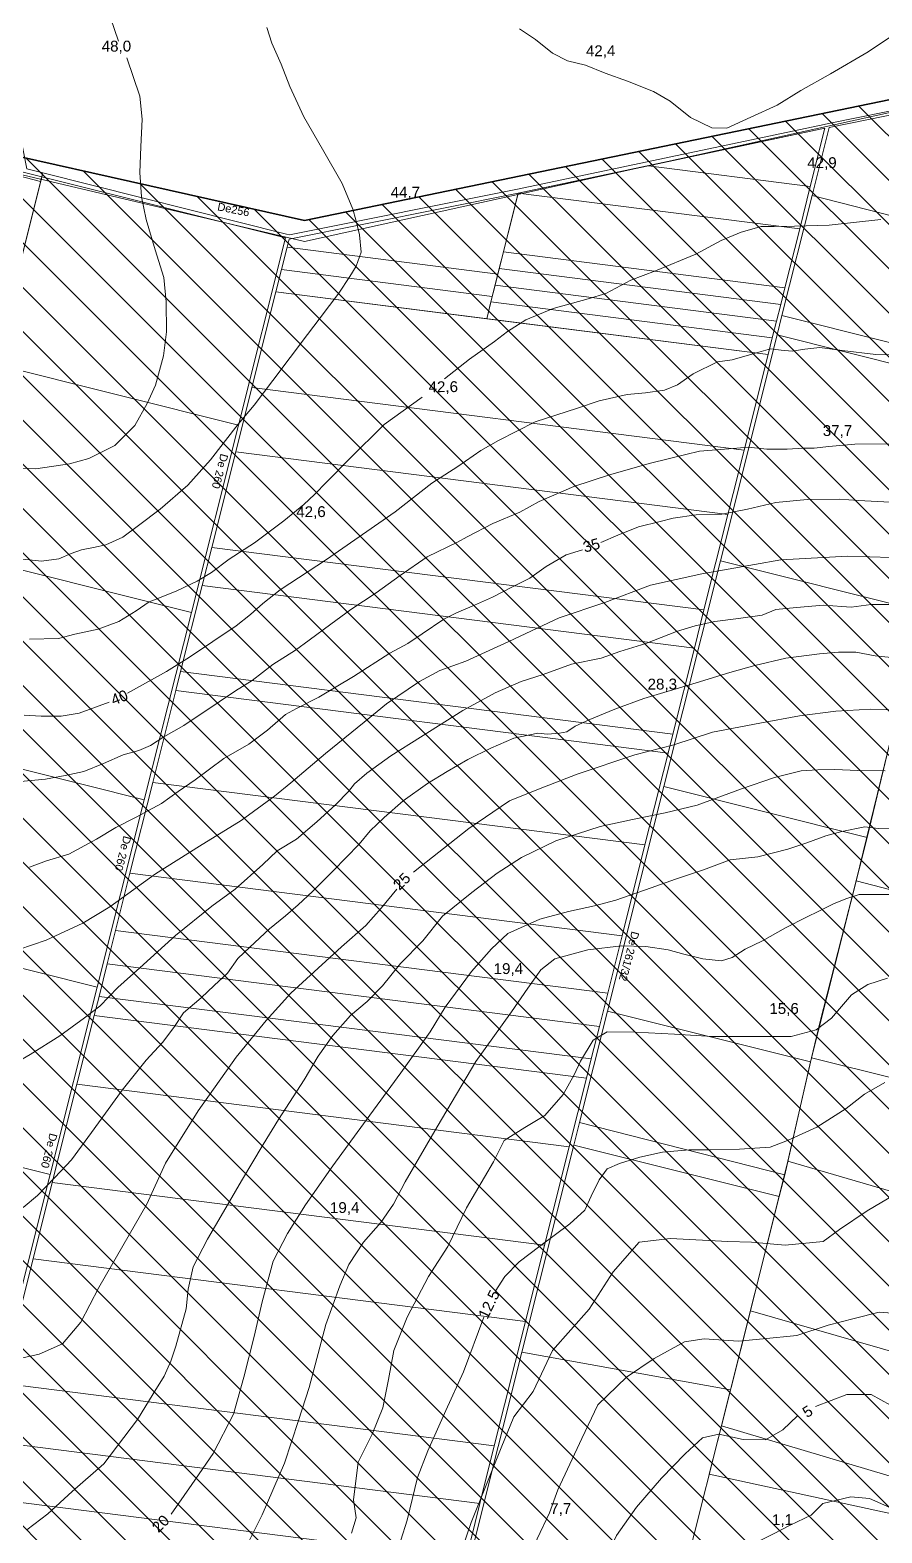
# Model space of a CAD drawing. Header units: metres. Extents: x 783184 to 1587399, y 282652 to 580595.
# Drawn here: x 786935 to 787800, y 286769 to 288295 of the extents above; entities that cross this region are included whole.
import ezdxf

# ---------------------------------------------------------------- set-up
doc = ezdxf.new("R2010")
doc.units = ezdxf.units.M
doc.header["$LTSCALE"] = 0.5
doc.layers.add('cote de nivel', color=1, linetype='CONTINUOUS', lineweight=211)
for name, color, linetype in [('curbe  de nivelI', 7, 'CONTINUOUS'), ('natura 2000', 7, 'CONTINUOUS'), ('proprietati extravilan', 7, 'CONTINUOUS'), ('strazi', 7, 'CONTINUOUS')]:
    doc.layers.add(name, color=color, linetype=linetype)
doc.styles.add('arial', font='arial.ttf')
doc.styles.get("Standard").update_dxf_attribs({"font": 'arial.ttf'})

msp = doc.modelspace()

# ---------------------------------------------------------------- hatches: boundary and pattern name
at = {"layer": 'natura 2000', "lineweight": 25}
h = msp.add_hatch(dxfattribs=at)
h.set_pattern_fill('ANSI31', color=102, scale=10, angle=270, style=0)
h.set_pattern_definition([(315, (-16318.97, 0), (22.4506403, 22.4506403), [])])
h.paths.add_polyline_path([(787971.43976, 288224.93342), (787870.92594, 288237.44902), (787213.7892, 288101.85379), (786745.7958, 288206.64708), (786668.5349, 288218.38109), (786498.29379, 288265.38152), (786271.2923, 288323.04197), (786109.98482, 288008.90651), (786011.07464, 287649.67488), (784573.20977, 287759.96478), (783793.2636, 287674.8226), (783780.5041, 287539.58085), (783769.1915, 287420.7999), (783768.915, 287417.899), (783780.65865, 287417.08065), (784006.42075, 287399.88895), (784362.46725, 287372.79145), (784558.6099, 287357.8604), (784574.4166, 287314.6681), (784602.445, 287324.9255), (784608.837, 287292.78015), (784608.84, 287292.78), (784608.8385, 287292.77485), (784592.87005, 287235.34995), (784580.298, 287223.97965), (784537.63005, 287185.39), (784483.5, 287003.05), (784483.5044, 287002.6695), (784485.3, 286847.16), (784484.345, 286785.385), (784484.30705, 286782.92885), (784483.50035, 286730.74895), (784484.498, 286730.646), (784554.7285, 286727.893), (784624.959, 286725.14), (784607.348, 286536.688), (784594.68615, 286401.19575), (784630.1358, 286397.88295), (784732.8065, 286395.36555), (784881.1041, 286396.043), (785013.64045, 286398.0754), (785223.25535, 286397.2804), (785233.0977, 286397.2431), (785200.69495, 286316.8048), (785196.46505, 286306.30425), (785193.71015, 286296.7813), (785191.49905, 286284.20395), (785189.896, 286275.08545), (785195.1148, 286222.43885), (785216.92325, 286002.43975), (785226.00625, 285976.94425), (785237.41215, 285703.27295), (785215.48915, 285617.32065), (785213.1045, 285607.9712), (785213.62695, 285590.8152), (785219.04425, 285561.0071), (785224.6066, 285541.89315), (785228.0891, 285520.21455), (785228.66955, 285497.37455), (785225.9609, 285482.85765), (785217.2546, 285450.72685), (785208.7093, 285416.6519), (785256.1124, 285441.0508), (785305.5644, 285475.9564), (785345.4739, 285511.5708), (785379.334, 285544.5834), (785390.613, 285563.9601), (785403.5704, 285577.788), (785410.82955, 285575.2514), (785414.84, 285573.85), (785407.86, 285549.01), (785388.38, 285456.01), (785388.79, 285403.76), (785387.57, 285378.24), (785371.76, 285320.73), (785378.59, 285277.93), (785378.58445, 285277.8797), (785378.3169, 285275.45), (785374.13, 285237.43), (785364.02515, 285226.0708), (785361.16, 285222.85), (785318.61, 285165.73), (785250.92, 285102.55), (785218.20625, 285061.69895), (785211.12, 285052.85), (785200.18, 285017.21), (785195.72, 284956.45), (785205.04, 284911.08), (785231.39, 284849.51), (785267.46, 284830.88), (785310.6246, 284829.19255), (785323.48, 284828.69), (785361.17, 284827.47), (785383.88495, 284821.41885), (785388.16, 284820.28), (785396.89935, 284820.41775), (785406.548, 284820.56985), (785408.46, 284820.6), (785415.70655, 284824.73285), (785417.49, 284825.75), (785418.9786, 284826.5143), (785419.67885, 284826.8738), (785429.41, 284831.87), (785436.82, 284841.53), (785435.86, 284851.84), (785438.11, 284861.18), (785446.39, 284882.62), (785452.23, 284892.36), (785451.78, 284898.3), (785455.43, 284903.1), (785460.02, 284901.2), (785474.44, 284914.21), (785509.33, 284968.6), (785528.4, 284993.71), (785569.75, 285021.14), (785611.64, 285052.79), (785635.72, 285080.8), (785667.93, 285124.66), (785703.07, 285188.14), (785717.25, 285229.34), (785726.81, 285264.28), (785733.41, 285299.87), (785737.37, 285329.54), (785742.01, 285340.32), (785772.19, 285490.5), (785776.91, 285515.4), (785792.98, 285550.42), (785811.6, 285578.99), (785828.12, 285590.78), (785847.01, 285597.86), (785862.74, 285605.72), (785879.26, 285618.3), (785893.16, 285635.34), (785931.19, 285678.58), (785956.78083, 285703.42513), (785956.78083, 285728.90117), (785956.3378, 285755.94243), (785956.3378, 285782.30233), (785956.3378, 285808.97887), (785956.3378, 285835.46943), (785956.3378, 285861.50708), (785956.3378, 285914.69261), (785956.3378, 285940.92265), (785956.3378, 285968.12263), (785956.3378, 285994.48253), (785956.3378, 286020.92018), (785956.3378, 286047.80193), (785963.27309, 286067.28888), (785974.08936, 286082.32491), (785987.60423, 286095.56781), (786001.01528, 286108.70898), (786027.81541, 286134.96979), (786054.71665, 286161.32969), (786067.51777, 286174.84878), (786107.77153, 286214.21061), (786121.23046, 286227.37132), (786134.67762, 286240.32304), (786161.083, 286266.80456), (786174.31856, 286280.0783), (786187.84949, 286293.12759), (786214.40554, 286319.63177), (786224.95285, 286335.71719), (786231.02291, 286356.15679), (786237.11644, 286376.67542), (786248.21808, 286392.16558), (786259.15727, 286407.65014), (786277.77382, 286415.59803), (786301.12343, 286418.65695), (786322.03268, 286424.44291), (786340.3871, 286432.47818), (786357.52504, 286441.83528), (786374.40824, 286451.62125), (786389.37901, 286463.18597), (786403.27913, 286475.28215), (786427.11977, 286477.94908), (786474.44846, 286457.50181), (786524.02923, 286434.19361), (786706.25735, 286278.36607), (786742.29058, 286268.9264), (786766.19398, 286271.53321), (786798.71988, 286265.50837), (786823.53519, 286267.44264), (786841.52227, 286276.05746), (786859.36906, 286284.49112), (786872.63232, 286297.67347), (786884.45572, 286312.62977), (786894.31195, 286329.16478), (786904.03403, 286346.26342), (786913.5149, 286362.93783), (786927.81559, 286375.33193), (786941.95753, 286387.58843), (786957.92419, 286398.57433), (786975.21451, 286407.14226), (787010.90028, 286424.82576), (787046.11241, 286442.27456), (787081.81891, 286459.96834), (787098.49351, 286469.84809), (787113.98669, 286480.87093), (787129.95983, 286491.67653), (787145.49362, 286502.61119), (787161.26924, 286513.26609), (787177.72048, 286522.90135), (787197.49261, 286530.02359), (787240.97615, 286538.60395), (787285.92171, 286546.79151), (787305.52514, 286550.69377), (787330.7805, 286555.51135), (787350.31266, 286559.2372), (787416.66402, 286576.06845), (787436.82011, 286582.17986), (787454.33278, 286591.20912), (787470.33914, 286601.9578), (787481.51931, 286616.74638), (787489.93775, 286635.57301), (787498.15968, 286653.96017), (787510.66978, 286667.71246), (787526.85744, 286678.1364), (787546.57937, 286683.3561), (787610.39065, 286700.2447), (787631.22236, 286705.75812), (787649.37374, 286714.38417), (787662.00567, 286728.22704), (787682.9223, 286733.97774), (787706.82755, 286736.07874), (787732.42739, 286737.22583), (787759.12743, 286736.78575), (787791.70686, 286731.06151), (787826.29374, 286723.00708), (787848.917, 286726.97654), (787871.495, 286730.93806), (787895.49624, 286733.27313), (787943.61131, 286738.37132), (787967.69562, 286740.78174), (787993.35049, 286741.62293), (788016.23711, 286745.34126), (788038.96278, 286749.03344), (788044.75727, 286769.87912), (788064.47956, 286802.39051), (788074.53822, 286819.5889), (788084.15385, 286836.57005), (788093.20462, 286854.19408), (788100.63586, 286871.92265), (788114.84694, 286912.07458), (788121.66939, 286931.35073), (788128.68591, 286951.17517), (788137.48931, 286969.09499), (788148.82723, 286983.94227), (788161.31334, 286997.96471), (788175.32052, 287010.43203), (788189.8095, 287022.49615), (788205.96177, 287032.58543), (788238.3399, 287053.49711), (788254.55899, 287063.97234), (788270.44863, 287074.23479), (788302.81393, 287095.13818), (788335.17185, 287115.7554), (788351.26312, 287126.28365), (788382.16458, 287148.18744), (788396.86215, 287160.14093), (788423.3427, 287184.51357), (788461.23833, 287218.36213), (788508.4655, 287260.54567), (788536.65892, 287285.61979), (788578.13036, 287323.11876), (788609.15167, 287355.91481), (788641.9103, 287390.78685), (788691.41169, 287443.48179), (788742.76374, 287497.64556), (788763.39694, 287520.10218), (788821.52637, 287583.36866), (788847.57663, 287610.50772), (788859.58648, 287625.11131), (788868.85138, 287642.63835), (788876.44383, 287661.67802), (788881.41132, 287683.01026), (788886.25144, 287704.84832), (788888.78411, 287729.13127), (788881.18611, 287763.14728), (788867.95292, 287803.00873), (788854.82758, 287842.4931), (788841.75815, 287881.80931), (788844.99438, 287905.23388), (788850.66493, 287926.33753), (788861.83486, 287967.90784), (788868.796, 287986.79039), (788881.22857, 288001.2016), (788894.04054, 288011.2727), (788912.89056, 288022.18274), (788963.11557, 288051.25206), (788981.64049, 288060.41576), (789001.90114, 288065.66247), (789044.22543, 288076.62278), (789117.57115, 288082.8336), (789139.35354, 288088.32217), (789155.20484, 288098.81675), (789167.97153, 288112.68528), (789189.38841, 288143.82113), (789200.38113, 288159.68163), (789209.74941, 288176.70286), (789215.69895, 288194.34774), (789241.70121, 288276.75168), (789259.43824, 288331.20955), (789266.84965, 288348.10568), (789293.9974, 288409.99567), (789334.69908, 288502.78517), (789343.0373, 288521.07855), (789345.47951, 288544.65769), (789343.94736, 288573.11858), (789340.92367, 288602.59511), (789334.69169, 288635.23477), (789300.7204, 288722.12047), (789282.62625, 288765.99378), (789266.12887, 288809.0695), (789257.61158, 288842.26627), (789242.44514, 288960.85696), (789248.39, 288981.24), (789249.84, 289022.44), (789258.51, 289043.39), (789288.16, 289086.03), (789324.63, 289131.46), (789338.05, 289159.74), (789338.78, 289187.2), (789338.78, 289215.8), (789346.01, 289235.31), (789348.9, 289272.17), (789349.62, 289325.64), (789353.96, 289379.12), (789365.53, 289410.2), (789384.33, 289451.39), (789411.26, 289495.94), (789426.56, 289530.45), (789438.93, 289570.99), (789447.67, 289608.22), (789451.12, 289633.35), (789453.96, 289652), (789458.41, 289674.33), (789467.61, 289673.16), (789468.38, 289676.19), (789472.25, 289681.02), (789483.63, 289690.82), (789487.89, 289696.87), (789488.25, 289702.94), (789482.17, 289706.6), (789473.31, 289707.12), (789463.92, 289707.15), (789460.79, 289710.88), (789460.26, 289717.51), (789461.44, 289720.77), (789470.72, 289723.65), (789471.06, 289724.51), (789473.75, 289725.78), (789482.58, 289726.68), (789488.95, 289726.49), (789496.75, 289722.19), (789500.8, 289719.25), (789505.65, 289718.41), (789515.64, 289720.83), (789516.63, 289720.7), (789534.84, 289735.95), (789543.72, 289750.86), (789540.73, 289755.73), (789535.24, 289755.66), (789535.48, 289754.66), (789522.63, 289747.46), (789492.61, 289742.46), (789469.3, 289741.52), (789462.82, 289743.79), (789460.6, 289755.95), (789450.84, 289764.24), (789448.8, 289774.39), (789439.25, 289779.43), (789430.34, 289795), (789396.71, 289809.2), (789376.52, 289825.47), (789372.34, 289833.53), (789355.21, 289822.2), (789320.69, 289828.18), (789296.6, 289846.08), (789293.93, 289856.98), (789292.43, 289869.42), (789276.19, 289876.29), (789263.78, 289895.05), (789235.96, 289913.44), (789219.8, 289924.31), (789203.69, 289932.82), (789186.46, 289936.91), (789175.08, 289941.15), (789173.81, 289942.9), (789160.91, 289937.4), (789141.66, 289936.99), (789126.26, 289936.57), (789109.68, 289939.8), (789094.84, 289943.2), (789084.64, 289945.82), (789066.27, 289954.56), (789050.77, 289965.72), (789041.68, 289975.98), (789036.07, 289979.91), (789029.88, 289976.69), (789020.18, 289957.13), (789007.67, 289953.41), (788900.7, 289945.68), (788859.56, 289956.44), (788830.83, 289994.37), (788793.71, 290126.62), (788790.4, 290164.02), (788800.11, 290196.77), (788805.04, 290221.59), (788839, 290276.8), (788859.23, 290289.33), (788914.71, 290308.84), (788973.8, 290331.43), (789000.75, 290362.64), (789064.26, 290397.54), (789095.38, 290406.98), (789132.87, 290417.78), (789138.77, 290419.11), (789183.55, 290449.82), (789232.56, 290499.74), (789268.53, 290536.85), (789306.84, 290565.04), (789369.51, 290588.01), (789431.29, 290603.77), (789530.64, 290550.26), (789597.65, 290543.65), (789650.72, 290553.8), (789700.08, 290579.99), (789754.65, 290609.82), (789831.65, 290647.92), (789854.07, 290659.01), (789966.07, 290708.13), (789960.43, 290754.62), (789960.252, 290756.0861), (789730.27013, 290676.47043), (789635.76216, 290643.04491), (789539.67632, 290611.93699), (789482.13147, 290617.67015), (789416.60672, 290655.49288), (789371.40425, 290664.30841), (789305.64115, 290645.53751), (789226.38223, 290578.42344), (789150.94005, 290519.68364), (789049.11963, 290431.03086), (788949.89844, 290381.90644), (788843.68474, 290325.43199), (788766.42921, 290229.51185), (788757.06076, 290219.51855), (788756.46884, 290206.50765), (788735.1377, 290120.46199), (788784.89914, 289956.90062), (788795.18124, 289944.49775), (788795.92956, 289941.87846), (788804.2548, 289933.55322), (788863.72574, 289861.8179), (789135.24938, 289791.03919), (789203.63213, 289767.83208), (789152.75162, 289506.01901), (789066.6784, 289341.85856), (789020.74981, 289236.32196), (789053.31392, 288671.30223), (789043.5697, 288545.96977), (789113.16993, 288345.16866), (789096.35912, 288232.00216), (788999.37787, 288137.70606), (788906.84108, 288099.87546), (788715.85576, 288135.97036), (788454.15005, 288166.93943)])

# ---------------------------------------------------------------- linework, layer by layer
at = {"layer": 'curbe  de nivelI', "color": 21, "lineweight": 5}
for points in [[(786549.50516, 288506.88041), (786573.12316, 288500.55303), (786604.04581, 288498.36279), (786725.94415, 288504.40867), (786772.44978, 288505.62546), (786827.36368, 288507.78696), (786912.82691, 288508.76039), (786928.89695, 288504.37989), (786948.61924, 288491.9685), (786972.72424, 288477.85355), (786995.22831, 288459.03623), (787009.35043, 288437.37712), (787013.97668, 288419.85513), (787011.78528, 288404.28003), (787004.72424, 288380.91736), (787000.58499, 288366.31572), (787002.5329, 288350.25389), (787012.81393, 288319.4227), (787024.9882, 288283.892)], [(787830.50774, 288310.93989), (787808.63917, 288288.15866), (787785.98616, 288273.06436), (787747.81163, 288250.84214), (787717.60756, 288233.65139), (787693.58183, 288218.89007), (787666.73377, 288206.73077), (787642.40273, 288195.41003), (787627.30072, 288195.8293), (787605.4867, 288206.31146), (787584.93119, 288223.08294), (787568.00228, 288232.80614), (787541.57375, 288243.2883), (787518.92074, 288251.25476), (787499.20422, 288259.6405), (787480.7462, 288263.83337), (787465.64414, 288271.7998), (787448.44464, 288285.63627), (787432.08412, 288296.5377)], [(787175.55299, 288297.75078), (787180.66141, 288281.86591), (787190.1215, 288260.49706), (787199.01396, 288237.99354), (787213.24012, 288207.08325), (787232.16023, 288174.36804), (787252.06677, 288139.26233), (787263.04048, 288113.3549), (787266.06772, 288102.38681), (787269.85176, 288087.25839), (787271.55457, 288069.67161), (787266.4499, 288055.39355), (787260.01705, 288044.99279), (787248.66497, 288028.16241), (787229.93399, 288003.01141), (787216.8791, 287985.99195), (787181.64766, 287939.49095), (787162.72749, 287914.33995), (787146.64537, 287895.05122), (787118.60406, 287858.84173), (787095.33228, 287833.12341), (787067.4539, 287808.8439), (787045.31731, 287792.20264), (787029.61362, 287780.47811), (787012.14888, 287772.50132), (786999.85081, 287769.66473), (786987.55267, 287767.58458), (786976.9574, 287763.61335), (786964.65933, 287758.31841), (786947.06352, 287756.04917), (786918.41726, 287759.07506)], [(787033.51015, 288266.85671), (787046.90185, 288228.16235), (787049.11189, 288204.66462), (787047.65097, 288176.43473), (787046.67705, 288150.39512), (787048.3814, 288125.81566), (787053.25115, 288102.93973), (787062.2851, 288071.86811), (787071.29404, 288043.88158), (787073.48545, 288019.30213), (787073.97673, 287988.76534), (787070.81146, 287964.42925), (787062.77644, 287934.73924), (787054.25449, 287916.00043), (787041.81362, 287893.69723), (787021.36089, 287873.49827), (786995.06449, 287860.11342), (786975.34225, 287854.75946), (786941.39255, 287849.82893), (786918.26142, 287850.80239)], [(787798.80565, 288102.8647), (787746.225, 288097.13237), (787711.33049, 288096.09898), (787690.39381, 288095.84067), (787677.46993, 288095.84067), (787657.05013, 288089.89869), (787636.6304, 288081.37328), (787611.12826, 288067.61645), (787570.03029, 288050.56562), (787545.21642, 288041.26515), (787519.88561, 288027.83114), (787501.79216, 288022.40587), (787466.1222, 288012.33041), (787438.38692, 288000.87399), (787419.77652, 287989.2484), (787406.59414, 287978.91457), (787381.26333, 287961.08868), (787355.93246, 287940.93768)], [(787813.04705, 287965.40704), (787793.63494, 287965.73958), (787759.69542, 287969.73045), (787737.06909, 287972.72359), (787721.76301, 287971.06072), (787708.78614, 287969.0653), (787697.8057, 287970.06302), (787686.82527, 287971.39329), (787670.18827, 287966.7373), (787647.78995, 287960.39905), (787633.14934, 287958.40359), (787608.1938, 287946.09847), (787592.55502, 287935.12366), (787579.24539, 287929.46995), (787559.94648, 287926.80938), (787541.20395, 287925.08556), (787512.92099, 287918.76673), (787490.96012, 287911.1176), (787448.03661, 287897.48221), (787410.76966, 287878.52565), (787392.7201, 287868.47565), (787369.42831, 287852.1797), (787343.14179, 287835.21856), (787305.81202, 287806.19526), (787236.2693, 287757.6399), (787189.24601, 287726.94096), (787171.61078, 287712.97296), (787158.96661, 287701.66557), (787144.65881, 287690.35815), (787097.3501, 287658.35539), (787073.72555, 287644.05485), (787034.1294, 287621.77261)], [(787333.34996, 287922.36819), (787294.87703, 287894.67266), (787259.10744, 287859.5779), (787236.66488, 287836.46012), (787224.0696, 287823.64237), (787213.07731, 287813.57127), (787193.08889, 287796.84407), (787163.30256, 287774.57547), (787137.30992, 287757.83317), (787119.63956, 287744.49809), (787104.91039, 287735.54962), (787084.40508, 287725.7352), (787065.05497, 287717.94137), (787056.39076, 287714.76609), (787043.10565, 287705.529), (787025.43196, 287694.79991), (787004.34903, 287687.00608), (786980.95565, 287681.81021), (786964.40088, 287677.48029), (786934.65373, 287676.6143)], [(787817.924, 287875.00528), (787772.48406, 287874.75708), (787746.16361, 287872.52346), (787731.26526, 287870.53805), (787720.33979, 287870.53805), (787703.61484, 287869.54596), (787683.25375, 287869.54596), (787664.38253, 287871.77958), (787644.51803, 287870.0423), (787614.72134, 287867.56052), (787600.99486, 287864.29861), (787564.99053, 287855.61235), (787523.52347, 287843.69973), (787487.20174, 287831.73141), (787451.94231, 287816.5925), (787432.32619, 287805.67259), (787405.16264, 287794.20558), (787379.0905, 287780.55572), (787369.29962, 287775.26689), (787338.26139, 287760.37611), (787310.94772, 287741.51448), (787286.61376, 287723.64558), (787260.78994, 287707.01756), (787240.67718, 287692.12683), (787218.57798, 287675.74697), (787204.85352, 287665.47773), (787181.7611, 287651.08333), (787160.90338, 287634.70347), (787144.0186, 287624.27997), (787127.13381, 287613.11189), (787091.30307, 287588.95909), (787071.19031, 287577.54284), (787057.53344, 287568.85658), (787045.61481, 287563.89298), (787029.72319, 287559.17758), (787009.80372, 287550.43099), (786989.93928, 287542.48927), (786971.068, 287538.27021), (786951.11507, 287534.7522), (786925.53957, 287532.27042)], [(787808.30397, 287815.93306), (787776.2487, 287817.52176), (787756.6446, 287818.84565), (787724.05946, 287818.58086), (787692.14181, 287815.38732), (787663.5305, 287808.76782), (787637.56835, 287803.73702), (787611.34127, 287802.94267), (787588.02834, 287799.76532), (787574.93386, 287796.2511), (787552.94554, 287790.9555), (787532.01683, 287782.2178), (787514.53215, 287774.80395)], [(787495.98773, 287767.39011), (787479.56273, 287762.35931), (787459.16389, 287750.44421), (787442.47395, 287738.79391), (787424.98927, 287729.79138), (787404.72257, 287719.37995), (787386.44315, 287711.17179), (787368.16366, 287703.49316), (787355.18256, 287697.13845), (787333.19424, 287682.31077), (787318.62365, 287672.51392), (787300.6091, 287662.71707), (787263.67998, 287638.78567), (787228.44562, 287617.86807), (787205.66256, 287606.21777), (787194.53593, 287600.39262), (787176.25645, 287584.24104), (787157.38481, 287570.11841), (787131.95253, 287555.55552), (787103.07622, 287533.84358), (787085.59154, 287522.19328), (787068.82252, 287509.92585), (787043.1253, 287495.89255), (787022.40627, 287485.50884), (787002.80218, 287473.59375), (786974.72068, 287458.50131), (786952.20255, 287451.61705), (786934.91099, 287445.21982)], [(787831.36423, 287758.87347), (787765.45346, 287760.97141), (787697.28834, 287757.19509), (787617.10395, 287742.92897), (787565.04704, 287731.59997), (787518.8675, 287713.97713), (787472.48627, 287698.3392), (787421.269, 287674.42245), (787377.60839, 287654.28203), (787351.16008, 287645.05101), (787330.58921, 287633.72205), (787297.00412, 287611.06408), (787274.33414, 287592.60203), (787235.18788, 287560.58861), (787199.92351, 287530.79757), (787183.55079, 287517.37062), (787149.47639, 287492.52852), (787107.495, 287466.51383), (787062.57493, 287438.40116), (787016.27159, 287405.18263), (786988.9837, 287388.39897), (786951.62022, 287371.1957), (786923.91251, 287361.54507)], [(787807.00353, 287712.04567), (787788.86822, 287712.04567), (787768.61706, 287709.32675), (787740.50728, 287711.44146), (787713.19646, 287708.98653), (787692.34082, 287706.87181), (787678.43707, 287701.13187), (787654.25657, 287697.80874), (787630.37834, 287694.78772), (787610.42946, 287690.2562), (787591.30033, 287684.45728), (787560.16801, 287672.37323), (787533.87173, 287664.21645), (787514.8296, 287657.57021), (787484.90624, 287651.52818), (787456.06912, 287640.88561), (787433.70213, 287633.93725), (787407.40591, 287622.15528), (787374.45997, 287604.33128), (787331.53967, 287577.14209), (787301.53056, 287558.32433), (787277.04785, 287540.80242), (787264.65533, 287529.92674), (787258.61027, 287522.07209), (787245.61326, 287508.77961), (787226.52564, 287491.47152), (787205.66994, 287473.64752), (787186.3256, 287461.86556), (787171.51503, 287447.96887), (787143.65809, 287422.81817), (787119.77986, 287405.59838), (787082.82805, 287375.91375), (787046.85957, 287342.98465), (787024.49263, 287323.04593), (787006.31135, 287304.22894), (786990.59402, 287292.44697), (786965.50677, 287274.01876), (786935.50487, 287255.22345), (786921.60111, 287247.06671)], [(787832.30618, 287655.78774), (787793.17844, 287659.94081), (787773.44143, 287663.40165), (787755.78197, 287663.40165), (787736.63361, 287662.00721), (787702.35359, 287657.50807), (787670.84361, 287649.89415), (787645.56639, 287642.97242), (787611.50694, 287632.54844), (787558.1824, 287616.62847), (787528.75003, 287605.55371), (787503.47281, 287595.1711), (787488.58352, 287588.59544), (787480.27315, 287582.71197), (787472.65539, 287581.32764), (787460.5362, 287580.28938), (787450.71596, 287581.28809), (787426.47758, 287576.09681), (787402.93163, 287566.0603), (787379.73203, 287554.63944), (787358.60997, 287542.52638), (787338.87296, 287530.06729), (787313.94202, 287512.76295), (787294.84005, 287495.71645), (787280.64331, 287482.21907), (787269.21661, 287468.72169), (787242.90062, 287441.72692), (787222.05064, 287420.51269), (787207.50757, 287407.01531), (787194.69582, 287395.94055), (787178.42147, 287382.78924), (787158.29888, 287364.00633), (787146.17963, 287352.58547), (787135.79177, 287337.70375), (787122.28747, 287325.24462), (787109.12951, 287312.7855), (787091.06041, 287297.47774), (787081.36504, 287282.59598), (787069.93835, 287267.3682), (787053.31772, 287249.37167), (787028.73307, 287218.91606), (786997.84686, 287175.85702), (786977.4173, 287148.17007), (786960.4504, 287130.17354), (786943.07528, 287112.08697), (786928.53221, 287099.62784)], [(787015.75035, 287612.74904), (786985.13819, 287601.77422), (786966.83751, 287598.4485), (786946.54033, 287598.4485), (786929.2378, 287599.44623)], [(787834.89096, 287604.71214), (787788.79926, 287605.79995), (787753.00389, 287603.66399), (787716.14003, 287598.8581), (787675.90635, 287591.38019), (787627.82303, 287582.30241), (787588.82213, 287569.48673), (787549.28696, 287559.34097), (787490.51845, 287539.58345), (787451.30305, 287524.51483), (787421.9188, 287512.76713), (787380.78086, 287484.46582), (787324.6836, 287440.14492)], [(787803.27862, 287542.95483), (787775.43692, 287543.48998), (787752.14627, 287544.56026), (787734.74519, 287544.02514), (787717.79883, 287542.94206), (787691.02795, 287536.25274), (787657.29667, 287524.74714), (787612.48884, 287508.37158), (787580.09611, 287500.34443), (787546.90023, 287493.65511), (787513.85674, 287486.42038), (787468.88171, 287471.97148), (787434.07955, 287455.11443), (787409.45041, 287439.06009), (787383.70395, 287419.71529), (787353.9883, 287395.63381), (787333.91014, 287370.48201), (787311.37599, 287347.38374), (787293.17178, 287324.90768), (787277.64471, 287308.85335), (787260.51131, 287294.67204), (787242.79284, 287274.4897), (787227.80118, 287253.35148), (787213.6126, 287229.53756), (787187.35943, 287189.07018), (787171.83237, 287163.65083), (787149.8391, 287126.88293), (787131.63489, 287095.30942), (787115.57242, 287067.74948), (787100.82068, 287039.54992), (787095.73418, 287016.80627), (787093.86023, 286997.00592), (787083.40823, 286958.88244), (787078.32173, 286943.63082), (787071.36133, 286928.64676), (787060.34565, 286910.64587), (787044.28318, 286884.69136), (787010.21801, 286839.42858), (786978.0665, 286811.39584), (786953.43986, 286788.8329), (786932.2336, 286772.42351)], [(787817.0288, 287484.94662), (787796.06919, 287484.53586), (787782.50713, 287486.17891), (787759.08177, 287481.66052), (787743.05384, 287477.14213), (787723.73814, 287470.15917), (787704.29078, 287463.55645), (787673.87888, 287455.75196), (787645.9328, 287452.87663), (787618.80867, 287442.60756), (787590.45157, 287433.16003), (787565.68779, 287424.46256), (787529.93327, 287411.72893), (787508.15176, 287405.97825), (787481.84953, 287400.22758), (787452.67054, 287392.42309), (787420.20378, 287378.04641), (787403.65265, 287362.32454), (787383.43592, 287339.19865), (787356.75602, 287303.30165), (787341.36372, 287278.17376), (787311.60532, 287236.63578), (787273.63771, 287184.84155), (787242.75967, 287142.03897), (787215.05357, 287102.55226), (787196.58281, 287073.32184), (787182.21671, 287045.11708), (787170.92907, 287004.09192), (787162.71981, 286968.70774), (787152.45831, 286927.68261), (787141.68332, 286889.98772), (787121.16027, 286849.98823), (787099.61112, 286818.70654), (787078.57499, 286788.45052)], [(787307.62178, 287423.01285), (787291.69115, 287403.75773), (787276.29295, 287385.92628), (787251.47087, 287364.44944), (787199.92643, 287317.52163), (787174.95703, 287289.53987), (787144.59759, 287252.27506), (787106.00848, 287197.82408), (787072.7159, 287144.8856), (787053.74088, 287103.12336), (787029.5281, 287060.77259), (787005.31533, 287018.42182), (786987.07038, 286983.44287), (786968.15414, 286961.51121), (786944.698, 286950.92351), (786908.37883, 286942.6046)], [(787815.99199, 287417.69262), (787792.72408, 287417.69262), (787776.83377, 287417.69262), (787763.21352, 287413.15484), (787750.72828, 287408.04985), (787735.97303, 287400.676), (787723.48779, 287394.43655), (787701.92245, 287383.65937), (787678.65454, 287370.61328), (787661.06172, 287362.10497), (787647.82199, 287353.51155), (787637.03932, 287350.10823), (787618.31149, 287352.3771), (787599.0161, 287356.91488), (787583.12584, 287361.45266), (787560.42544, 287364.85598), (787535.45496, 287365.42319), (787501.40438, 287361.45266), (787467.9213, 287352.3771), (787453.73349, 287341.03271), (787440.68081, 287322.31442), (787424.12372, 287298.42107), (787387.80307, 287247.9384), (787348.64484, 287181.57357), (787316.23139, 287125.82022), (787304.31365, 287103.13137), (787291.26091, 287084.41308), (787273.66808, 287064.56034), (787258.91283, 287041.87151), (787249.83267, 287020.31711), (787235.59062, 286980.96421), (787218.56535, 286916.86825), (787207.78262, 286883.4022), (787193.59488, 286840.2934), (787170.8086, 286787.86956), (787157.75586, 286761.21017)], [(787261.56646, 286769.11834), (787266.2787, 286784.81776), (787263.56457, 286803.04408), (787268.27675, 286841.11521), (787282.41346, 286869.76667), (787293.40866, 286896.45568), (787299.29896, 286925.10714), (787304.45008, 286954.74316), (787318.19406, 286988.49692), (787339.7918, 287029.70793), (787359.42609, 287060.32181), (787378.35108, 287099.37334), (787405.83906, 287146.07914), (787416.44159, 287167.66586), (787437.64666, 287181.01036), (787457.67362, 287193.1774), (787476.52251, 287214.37165), (787487.51777, 287234.38841), (787493.96408, 287248.40632), (787506.92273, 287269.60054), (787521.05944, 287278.23524), (787549.72548, 287277.84275), (787589.38678, 287275.88033), (787627.47729, 287273.52541), (787665.96052, 287273.52541), (787707.97788, 287273.52541), (787733.10979, 287280.19766), (787748.81723, 287291.97221), (787769.05505, 287315.58545), (787785.54788, 287326.18257), (787805.57483, 287332.46233)], [(787407.34619, 287014.56687), (787417.31667, 287029.87958), (787431.90762, 287044.46307), (787452.57812, 287060.50496), (787483.02247, 287083.23911), (787498.34296, 287097.09345), (787504.6657, 287111.4339), (787512.93391, 287127.71883), (787521.20212, 287138.8995), (787533.60441, 287144.48987), (787554.27491, 287150.80939), (787577.37721, 287155.91361), (787604.37051, 287158.3442), (787626.01375, 287158.3442), (787655.31684, 287158.86965), (787686.44422, 287161.05716), (787704.19651, 287167.61976), (787733.86482, 287181.4741), (787763.64889, 287200.31063), (787782.37397, 287214.89411), (787802.80127, 287226.56093)], [(787366.55036, 286731.65728), (787383.19153, 286780.04317), (787413.44812, 286855.64616), (787426.30721, 286887.39941), (787445.97401, 286913.1044), (787465.64081, 286954.68604), (787502.82444, 286996.61204), (787527.02978, 287034.41354), (787553.50428, 287064.65471), (787585.27372, 287068.43486), (787643.51772, 287065.41075), (787667.723, 287064.65471), (787701.76167, 287061.63061), (787740.33887, 287065.41075), (787756.97998, 287077.50721), (787784.96734, 287096.40796), (787812.95475, 287113.0406)], [(787396.02382, 286988.33469), (787375.22416, 286932.89719), (787357.39588, 286893.79391), (787339.07233, 286852.71072), (787328.6725, 286825.48696), (787318.23218, 286782.23327), (787298.91815, 286721.35097), (787281.08987, 286679.77282), (787261.77589, 286652.54902), (787237.43789, 286625.02485), (787198.80995, 286594.83119), (787163.15333, 286578.99191), (787131.95384, 286568.10238), (787087.38307, 286556.2229), (787057.66927, 286544.34346), (787020.35612, 286528.4049), (786984.69956, 286513.55556), (786955.97618, 286500.19116), (786920.31956, 286481.38199)], [(787437.63178, 286736.97158), (787462.48155, 286789.81648), (787470.94109, 286813.06825), (787495.32823, 286865.10821), (787511.71852, 286899.45741), (787540.79806, 286927.46519), (787568.82013, 286946.48938), (787599.48582, 286963.39974), (787619.57715, 286966.57043), (787654.47255, 286963.9282), (787679.32232, 286966.57043), (787713.68905, 286969.74116), (787745.41216, 286980.31012), (787771.84814, 286987.17997), (787797.22659, 286993.52136), (787819.4328, 286991.93601)], [(787732.6674, 286897.6927), (787764.36895, 286909.78316), (787788.97928, 286909.78316), (787818.59518, 286893.52359), (787841.9542, 286872.67796), (787864.06186, 286850.58159), (787879.91257, 286825.98376), (787901.69312, 286799.62027), (787925.05214, 286788.78055), (787946.32552, 286777.107), (787985.11811, 286754.17681)], [(787457.68076, 286590.97806), (787468.52602, 286625.58179), (787484.79387, 286672.27599), (787501.89601, 286707.29663), (787530.70145, 286766.64049), (787550.72346, 286795.40743), (787576.16807, 286825.00823), (787600.36137, 286849.60606), (787617.88059, 286865.86567), (787634.56559, 286869.61787), (787659.17598, 286864.19799), (787681.70077, 286863.78108), (787699.21999, 286874.20389), (787714.3139, 286888.10371)], [(787605.53428, 286694.14139), (787630.56181, 286723.74219), (787645.99544, 286742.50327), (787665.60031, 286756.26137), (787689.79355, 286768.35183), (787706.89569, 286777.107), (787728.16907, 286787.52982), (787739.84855, 286799.20336), (787768.21308, 286805.87394), (787787.40081, 286804.2063), (787807.83996, 286795.03422), (787830.78184, 286780.8592), (787847.04976, 286765.85036), (787862.48333, 286753.34299), (787879.16839, 286742.92018), (787893.76774, 286730.41281), (787902.11027, 286714.57011)]]:
    msp.add_lwpolyline(points, dxfattribs=at)
at = {"layer": 'natura 2000', "color": 102, "lineweight": 35, "flags": 128}
msp.add_lwpolyline([(784573.20977, 287759.96478), (786011.07464, 287649.67488), (786109.98482, 288008.90651), (786271.2923, 288323.04197), (786498.29379, 288265.38152), (786668.5349, 288218.38109), (786745.7958, 288206.64708), (787213.7892, 288101.85379), (787870.92594, 288237.44902), (787971.43976, 288224.93342), (788454.15005, 288166.93943), (788715.85576, 288135.97036), (788906.84108, 288099.87546), (788999.37787, 288137.70606), (789096.35912, 288232.00216), (789113.16993, 288345.16866)], dxfattribs=at)
at = {"layer": 'proprietati extravilan', "color": 0, "lineweight": 5}
for p, q in [((787213.75593, 288080.39513), (787865.15683, 288224.06266)), ((787860.37312, 288223.44544), (787745.6228, 288200.25443)), ((787741.23214, 288199.32081), (787430.02397, 288133.60124)), ((787742.05861, 288195.40712), (787430.83155, 288129.68357)), ((787741.23214, 288199.32081), (787745.6228, 288200.25443)), ((786927.33517, 288148.29691), (787213.75593, 288080.39513)), ((787195.49803, 288088.08906), (786948.16747, 288150.15828)), ((787194.52439, 288084.20937), (786947.19382, 288146.27859)), ((787430.02397, 288133.60124), (787198.51157, 288087.33547)), ((787430.83155, 288129.68357), (787198.32601, 288082.92463)), ((787430.75375, 288129.37358), (787410.18247, 288047.39647)), ((787430.75375, 288129.37358), (787410.18247, 288047.39647)), ((787195.49803, 288088.08906), (787198.51157, 288087.33547))]:
    msp.add_line(p, q, dxfattribs=at)
for points in [[(786651.36769, 288220.52075), (786606.94007, 288064.02709), (786907.61595, 287988.57052), (786947.19411, 288146.27973), (786651.36769, 288220.52075)], [(787729.00187, 288127.12652), (787746.41518, 288196.3337), (787861.1655, 288219.52471), (787895.68719, 288084.59236), (787729.00187, 288127.12652)], [(787562.97264, 288157.31768), (787727.25309, 288136.41075), (787742.05861, 288195.40712), (787562.97264, 288157.31768)], [(787430.83154, 288129.68356), (787562.97133, 288157.31801), (787727.25178, 288136.41107), (787716.44175, 288093.33576), (787430.83154, 288129.68356)], [(786947.19445, 288146.2811), (786899.46687, 287956.09844), (787146.79745, 287894.02922), (787194.52439, 288084.20937), (786947.19445, 288146.2811)], [(787196.24272, 288074.62323), (787198.32601, 288082.92463), (787430.83155, 288129.68357), (787410.18247, 288047.39647), (787196.24272, 288074.62323)], [(787430.83154, 288129.68357), (787716.44175, 288093.33576), (787701.45632, 288033.62252), (787415.84612, 288069.97032), (787430.83154, 288129.68357)], [(787698.46902, 288005.28515), (787729.00187, 288127.12652), (787895.68719, 288084.59236), (787915.75154, 287996.39251), (787904.6403, 287953.55418), (787698.46902, 288005.28515)], [(787404.49987, 288024.7527), (787410.18247, 288047.39647), (787196.24272, 288074.62323), (787190.56012, 288051.97946), (787404.49987, 288024.7527)], [(787415.84612, 288069.97032), (787701.45632, 288033.62252), (787697.19878, 288016.65725), (787411.5896, 288053.00493), (787415.84612, 288069.97032)], [(787398.81727, 288002.10893), (787404.49987, 288024.7527), (787190.56012, 288051.97946), (787184.87752, 288029.33569), (787398.81727, 288002.10893)], [(787411.5896, 288053.00493), (787697.20011, 288016.65692), (787692.94256, 287999.69165), (787407.33236, 288036.03946), (787411.5896, 288053.00493)], [(787184.87752, 288029.33569), (787160.53665, 287932.34331), (787660.08661, 287868.76874), (787684.42748, 287965.76113), (787184.87752, 288029.33569)], [(787407.33236, 288036.03946), (787692.94256, 287999.69165), (787688.68502, 287982.72639), (787403.07481, 288019.0742), (787407.33236, 288036.03946)], [(787403.07481, 288019.0742), (787688.68502, 287982.72639), (787684.42748, 287965.76113), (787398.81727, 288002.10893), (787403.07481, 288019.0742)], [(787904.6403, 287953.55418), (787899.55793, 287933.95906), (787693.54502, 287985.66078), (787698.46902, 288005.28515), (787904.6403, 287953.55418), (787904.6403, 287953.55418)], [(787635.99926, 287756.32373), (787693.54502, 287985.66078), (787899.55793, 287933.95906), (787840.19219, 287705.07608), (787635.99926, 287756.32373)], [(786899.46687, 287956.09844), (786851.7393, 287765.91578), (787099.06987, 287703.84656), (787146.79745, 287894.02922), (786899.46687, 287956.09844)], [(787144.13007, 287866.96711), (787160.53665, 287932.34331), (787660.08661, 287868.76874), (787643.68002, 287803.39255), (787144.13007, 287866.96711)], [(787144.13007, 287866.96711), (787119.7893, 287769.97513), (787619.33582, 287706.401), (787643.68002, 287803.39255), (787144.13007, 287866.96711)], [(786619.48891, 286840.15926), (786581.42217, 286687.90759), (786828.75274, 286625.83838), (786876.31446, 286816.06612), (786634.84831, 286876.66362), (786876.31446, 286816.06612), (786908.15503, 286943.11705), (786666.71778, 287003.7073), (786908.15503, 286943.11705), (786955.88714, 287133.29857), (786714.4271, 287193.89454), (786955.88714, 287133.29857), (787003.61472, 287323.48124), (786762.13642, 287384.08179), (787003.61472, 287323.48124), (787051.3423, 287513.66393), (786809.84575, 287574.26906), (787051.3423, 287513.66393), (787099.06987, 287703.84656), (786851.7393, 287765.91578)], [(787119.7893, 287769.97513), (787110.05313, 287731.17887), (787609.59965, 287667.60474), (787619.33582, 287706.401), (787119.7893, 287769.97513)], [(787578.5289, 287527.27263), (787785.04186, 287475.42735), (787840.19219, 287705.07608), (787636.00134, 287756.32321), (787578.5289, 287527.27263)], [(787110.05313, 287731.17887), (787088.14643, 287643.88606), (787587.69295, 287580.31194), (787609.59965, 287667.60474), (787110.05313, 287731.17887)], [(787088.14643, 287643.88606), (787083.27773, 287624.48549), (787582.82425, 287560.91136), (787587.69295, 287580.31194), (787088.14643, 287643.88606)], [(787059.91046, 287531.37266), (787083.27773, 287624.48549), (787582.82425, 287560.91136), (787559.45725, 287467.7985), (787059.91046, 287531.37266)], [(787773.8895, 287431.37474), (787816.75326, 287607.47422), (788084.91832, 287539.51276), (788037.84901, 287362.82698), (787773.8895, 287431.37474)], [(787036.7868, 287439.23058), (787059.91046, 287531.37266), (787559.45725, 287467.7985), (787536.33401, 287375.65636), (787036.7868, 287439.23058)], [(787521.28525, 287299.13117), (787578.52961, 287527.27245), (787785.04186, 287475.42735), (787727.36318, 287247.60948), (787521.28525, 287299.13117)], [(787022.18152, 287381.03213), (787036.7868, 287439.23058), (787536.33401, 287375.65636), (787521.72899, 287317.45789), (787022.18152, 287381.03213)], [(787728.42482, 287251.80274), (787736.83755, 287287.22447), (787773.88933, 287431.37478), (788037.84901, 287362.82698), (787990.78509, 287186.33674), (787728.42482, 287251.80274)], [(787013.66241, 287347.08556), (787022.18152, 287381.03213), (787521.72899, 287317.45789), (787513.20964, 287283.51134), (787013.66241, 287347.08556)], [(786982.99284, 287224.87487), (787000.51802, 287294.70838), (787500.06454, 287231.13425), (787482.54083, 287161.30055), (786982.99284, 287224.87487)], [(787492.95041, 287186.20071), (787521.28604, 287299.13097), (787727.36318, 287247.60948), (787701.35736, 287133.00264), (787492.95041, 287186.20071)], [(787728.42482, 287251.80274), (787728.42482, 287251.80274), (787704.57929, 287146.91364), (787955.62905, 287073.45636), (787990.78444, 287186.33464), (787728.42482, 287251.80274)], [(787487.18476, 287163.21574), (787492.95041, 287186.20071), (787701.35736, 287133.00264), (787695.52462, 287110.93143), (787487.18477, 287163.21574)], [(787434.4466, 286953.04028), (787487.18329, 287163.21611), (787695.52462, 287110.93143), (787646.26116, 286914.69449), (787434.4466, 286953.04028)], [(787704.57929, 287146.91364), (787666.39004, 286994.74863), (787907.56762, 286925.55898), (787955.62906, 287073.45636), (787704.57929, 287146.91364)], [(787666.42919, 286994.90752), (787907.56762, 286925.55898), (787869.55259, 286808.59002), (787637.09777, 286878.25651), (787666.42919, 286994.90752), (787666.42919, 286994.90752)], [(787362.32758, 286665.60974), (787597.15002, 286719.63152), (787646.26116, 286914.69449), (787434.4466, 286953.04028), (787362.32758, 286665.60974)], [(787637.08824, 286878.25936), (787869.55259, 286808.59002), (787859.56729, 286777.86613), (787624.68722, 286829.18406), (787637.08824, 286878.25936)], [(786878.13804, 286806.41246), (786892.14783, 286862.90254), (787391.69741, 286799.31773), (787377.94031, 286742.7713), (786878.13804, 286806.41246)], [(786855.02652, 286713.2326), (786878.13804, 286806.41246), (787377.94031, 286742.7713), (787354.32144, 286649.72324), (786855.02652, 286713.2326)]]:
    msp.add_lwpolyline(points, dxfattribs=at)
for points in [[(787005.38672, 287314.10895), (787504.93366, 287250.53477), (787513.20964, 287283.51134), (787013.66241, 287347.08556), (787005.38672, 287314.10895), (787000.51802, 287294.70838), (787500.06454, 287231.13425), (787504.93324, 287250.53482)], [(786957.97166, 287125.1716), (787457.51616, 287061.58743), (787482.54083, 287161.30055), (786982.99284, 287224.87487), (786957.97166, 287125.1716), (786938.49888, 287047.57739), (787438.04847, 286983.99257), (787457.51616, 287061.58743)], [(786906.85023, 286921.48822), (787406.39982, 286857.9034), (787438.04847, 286983.99257), (786938.49888, 287047.57739), (786906.85023, 286921.48822), (787406.39982, 286857.9034), (787391.69741, 286799.31773), (786892.14783, 286862.90254)]]:
    msp.add_lwpolyline(points, close=True, dxfattribs=at)
at = {"layer": 'strazi', "color": 0, "lineweight": 20}
msp.add_lwpolyline([(786698.04119, 289133.3945), (786538.92284, 288830.91051), (786258.473, 288332.26782), (786280.20517, 288322.08386), (786496.46878, 288706.66675), (786606.35266, 288236.64453), (786595.99795, 288239.36053), (786594.47567, 288233.55685), (786945.96039, 288141.36368), (786948.16747, 288150.15828), (786931.93326, 288154.2325), (786822.48101, 288712.2093, 0.4795147464), (786814.19383, 288716.55371), (786698.19687, 288665.94387, -0.4551497551), (786690.0208, 288669.82152), (786616.60404, 288931.33892)], format="xyb", dxfattribs=at)

# ---------------------------------------------------------------- texts
at = {"layer": 'cote de nivel', "color": 32, "lineweight": 30, "style": 'arial'}
for s, rotation, p in [('48,0', 0.34675574, (787008.10468, 288273.2488)), ('42,4', 0.34675574, (787499.53296, 288268.52801)), ('42,9', 0.34675574, (787724.15342, 288154.92076)), ('44,7', 0.34675574, (787301.34547, 288124.9479)), ('42,6', 0.34675574, (787339.82531, 287927.45847)), ('37,7', 0.34675574, (787739.92016, 287882.97885)), ('42,6', 0.34675574, (787205.55442, 287800.57665)), ('35', 15.35448829, (787498.2756, 287764.53946)), ('28,3', 0.34675574, (787562.1084, 287625.58361)), ('40', 21.28600704, (787020.05656, 287609.38979)), ('25', 44.90445714, (787310.42034, 287421.06151)), ('19,4', 0.34675574, (787405.87498, 287336.71789)), ('15,6', 0.34675574, (787685.72882, 287296.19566)), ('19,4', 0.34675574, (787239.76702, 287094.12174)), ('12.5', 64.36926216, (787399.56322, 286985.62605)), ('5', 32.4916472, (787723.76001, 286885.77883)), ('7,7', 0.34675574, (787463.32889, 286788.51283)), ('20', 44.90445714, (787065.70959, 286768.89132)), ('1,1', 0.34675574, (787688.38998, 286777.32187))]:
    msp.add_text(s, height=11, rotation=rotation, dxfattribs=at).set_placement(p)
at = {"layer": 'proprietati extravilan', "color": 0, "lineweight": 5}
for s, rotation, p in [('De256', 348.67411813, (787124.93559, 288112.27903)), ('De 260', 255.12997737, (787128.90849, 287865.67821)), ('De 260', 255.12997737, (787030.41383, 287477.66028)), ('De 261/32', 255.12997737, (787546.05743, 287380.76124)), ('De 260', 255.12997737, (786955.49221, 287175.83729))]:
    msp.add_text(s, height=8, rotation=rotation, dxfattribs=at).set_placement(p)

doc.saveas('drawing.dxf')
